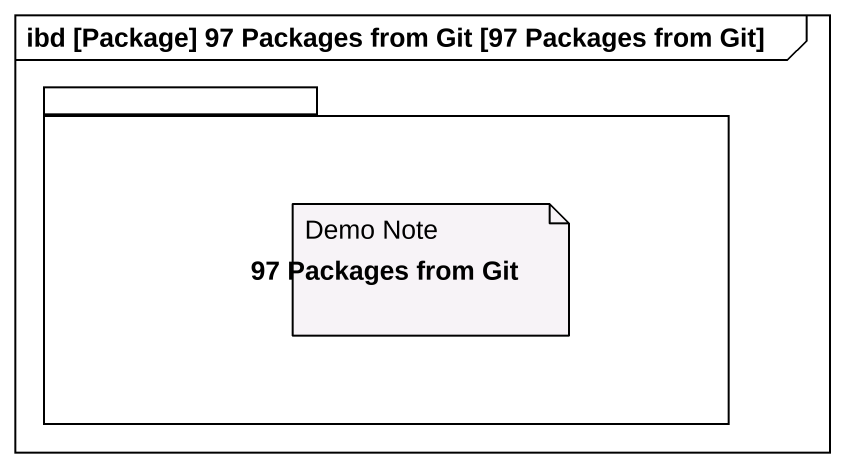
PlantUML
@startuml
mainframe ibd [Package] 97 Packages from Git [97 Packages from Git]
package "97 Packages from Git" as p97_Packages_from_Git {
}
note as N1
  Demo Note
end note
@enduml
